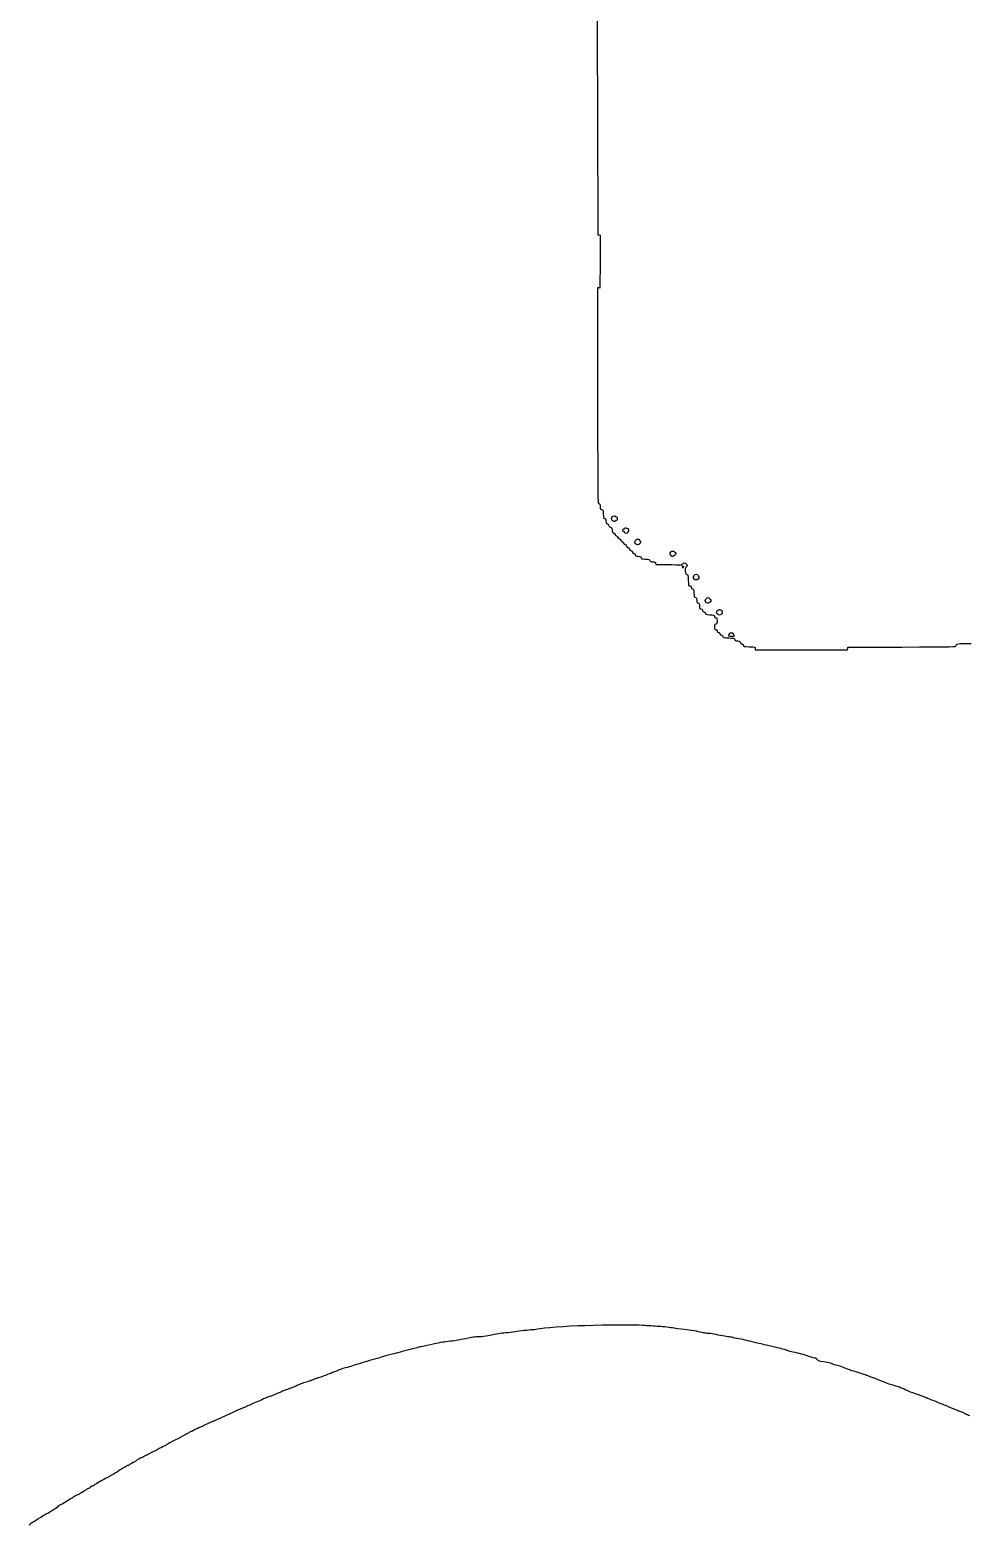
# Model space of a CAD drawing. Extents: x 30 to 1654, y 24 to 1228.
# Drawn here: x 922 to 1186.6, y 212.3 to 634 of the extents above; entities that cross this region are included whole.
import ezdxf

# ---------------------------------------------------------------- set-up
doc = ezdxf.new("R2010")
doc.units = 0
doc.layers.add('Image', color=7, linetype='CONTINUOUS')

msp = doc.modelspace()

# ---------------------------------------------------------------- linework, layer by layer
at = {"layer": 'Image', "color": 7}
for points in [[(1082.0773, 609.68029), (1082.1583, 576.2403), (1082.5199, 576.189), (1082.8815, 576.1377), (1082.8395, 568.66903), (1082.7975, 561.20037), (1082.4371, 561.25047), (1082.0767, 561.30057), (1082.1167, 530.85045)], [(1086.2804, 495.59936), (1086.28, 495.59936)], [(1089.7605, 492.24), (1089.76, 492.24003)], [(1092.8405, 489.0394), (1092.84, 489.03936)], [(1102.8804, 485.68006), (1102.88, 485.68003)], [(1098.4914, 483.60032), (1098.5918, 483.20032), (1101.7545, 483.20032)], [(1109.3205, 479.1194), (1109.32, 479.11936)], [(1126.557, 459.59469), (1126.557, 459.20029), (1139.5859, 459.20029), (1152.6148, 459.20029), (1152.6658, 459.56029), (1152.7168, 459.92029), (1167.9568, 459.96109)]]:
    msp.add_lwpolyline(points, dxfattribs=at)
for points in [[(1106.4, 482.48003)], [(1112.68, 472.55933)], [(1116.16, 469.12)], [(1119.24, 462.98596)]]:
    msp.add_lwpolyline(points, close=True, dxfattribs=at)
for points in [[(1081.9573, 643.14531), (1081.9793, 643.13151), (1082.0323, 628.07229), (1082.0773, 609.68029)], [(1082.1167, 530.85045), (1082.1567, 500.52046), (1082.1587, 500.40032), (1082.4771, 500.40032)], [(1082.4771, 500.40032), (1082.7503, 500.40032), (1082.8042, 500.27753), (1082.8455, 499.56032)], [(1082.8455, 499.56032), (1082.8895, 498.79317), (1082.9275, 498.72032), (1083.2788, 498.72032)], [(1083.2788, 498.72032), (1083.6482, 498.72032), (1083.6655, 498.67042), (1083.7104, 497.48032)], [(1083.7104, 497.48032), (1083.7524, 496.36256), (1083.7884, 496.24032), (1084.0771, 496.24032)], [(1084.0771, 496.24032), (1084.3438, 496.24032), (1084.4105, 496.10699), (1084.4771, 495.44032)], [(1084.4771, 495.44032), (1084.5421, 494.78754), (1084.6112, 494.64483), (1084.8508, 494.66483)], [(1084.8508, 494.66483), (1085.0426, 494.68083), (1085.2008, 494.52811), (1085.3065, 494.22483)], [(1085.3065, 494.22483), (1085.4045, 493.94479), (1085.5825, 493.76032), (1085.7557, 493.76032)], [(1085.7557, 493.76032), (1086.0951, 493.76032), (1086.2371, 493.45298), (1086.2371, 492.71836)], [(1086.28, 495.59936), (1086.0129, 495.9028), (1086.0267, 496.44953), (1086.309, 496.73146)], [(1087.2004, 495.52006), (1087.2004, 495.27974), (1086.5094, 495.33932), (1086.2804, 495.59936)], [(1086.309, 496.73146), (1086.5698, 496.99223), (1087.2004, 497.04075), (1087.2004, 496.80006)], [(1087.2004, 496.80006), (1087.2004, 496.71206), (1087.3084, 496.64006), (1087.4404, 496.64006)], [(1087.4404, 495.68006), (1087.3084, 495.68006), (1087.2004, 495.60806), (1087.2004, 495.52006)], [(1087.4404, 496.64006), (1087.6004, 496.64006), (1087.6804, 496.48006), (1087.6804, 496.16006)], [(1087.6804, 496.16006), (1087.6804, 495.84006), (1087.6004, 495.68006), (1087.4404, 495.68006)], [(1089.52, 493.28003), (1089.652, 493.28003), (1089.76, 493.35203), (1089.76, 493.44003)], [(1089.76, 493.44003), (1089.76, 493.68075), (1090.3907, 493.63223), (1090.6515, 493.37143)], [(1086.2371, 492.71836), (1086.2371, 492.28777), (1086.3061, 492.17254), (1086.5906, 492.13145)], [(1086.5906, 492.13145), (1086.8137, 492.09915), (1086.9787, 491.93284), (1087.0382, 491.68032)], [(1087.0382, 491.68032), (1087.0982, 491.42661), (1087.244, 491.28015), (1087.4377, 491.27986)], [(1087.4377, 491.27986), (1087.631, 491.27956), (1087.7777, 491.13292), (1087.8377, 490.87986)], [(1087.8377, 490.87986), (1087.8977, 490.62679), (1088.0443, 490.48015), (1088.2377, 490.47986)], [(1088.2377, 490.47986), (1088.431, 490.47956), (1088.5777, 490.33292), (1088.6377, 490.07986)], [(1088.6377, 490.07986), (1088.6977, 489.82679), (1088.8443, 489.68015), (1089.0377, 489.67986)], [(1089.0377, 489.67986), (1089.231, 489.67956), (1089.3777, 489.53292), (1089.4377, 489.27986)], [(1089.28, 492.88003), (1089.28, 493.12892), (1089.371, 493.28003), (1089.52, 493.28003)], [(1089.52, 492.48003), (1089.3707, 492.48003), (1089.28, 492.63114), (1089.28, 492.88003)], [(1089.4377, 489.27986), (1089.4977, 489.02679), (1089.6443, 488.88015), (1089.8377, 488.87986)], [(1089.76, 492.24003), (1089.76, 492.37203), (1089.652, 492.48003), (1089.52, 492.48003)], [(1090.1605, 492), (1089.9116, 492), (1089.7605, 492.0907), (1089.7605, 492.24)], [(1090.5605, 492.24), (1090.5605, 492.09067), (1090.4094, 492), (1090.1605, 492)], [(1090.7205, 492.48), (1090.6325, 492.48), (1090.5605, 492.372), (1090.5605, 492.24)], [(1090.6515, 493.37143), (1090.9122, 493.11065), (1090.9607, 492.48), (1090.7205, 492.48)], [(1092.84, 489.03936), (1092.6012, 489.31062), (1092.5735, 489.92003), (1092.8, 489.92003)], [(1092.8, 489.92003), (1092.888, 489.92003), (1092.96, 490.02803), (1092.96, 490.16003)], [(1092.96, 490.16003), (1092.96, 490.32003), (1093.12, 490.40003), (1093.44, 490.40003)], [(1093.44, 490.40003), (1093.76, 490.40003), (1093.92, 490.32003), (1093.92, 490.16003)], [(1093.92, 490.16003), (1093.92, 490.02803), (1093.992, 489.92003), (1094.08, 489.92003)], [(1094.08, 489.92003), (1094.3207, 489.92003), (1094.2722, 489.28938), (1094.012, 489.0286)], [(1089.8377, 488.87986), (1090.0313, 488.87956), (1090.1772, 488.7333), (1090.2366, 488.47986)], [(1090.2366, 488.47986), (1090.2946, 488.23208), (1090.4608, 488.06139), (1090.6738, 488.03048)], [(1090.6738, 488.03048), (1090.8852, 487.99978), (1091.0366, 487.84586), (1091.0673, 487.63048)], [(1091.0673, 487.63048), (1091.0983, 487.41424), (1091.2491, 487.26152), (1091.4621, 487.23116)], [(1091.4621, 487.23116), (1091.6688, 487.20166), (1091.8452, 487.02986), (1091.9023, 486.80226)], [(1091.9023, 486.80226), (1091.9613, 486.56831), (1092.1358, 486.40289), (1092.3574, 486.37141)], [(1092.3574, 486.37141), (1092.5855, 486.33901), (1092.7354, 486.19165), (1092.7672, 485.96868)], [(1092.7672, 485.96868), (1092.8092, 485.67207), (1092.9346, 485.60946), (1093.5672, 485.56868)], [(1094.012, 489.0286), (1093.7216, 488.73823), (1093.1006, 488.74393), (1092.8405, 489.0394)], [(1093.5672, 485.56868), (1094.2008, 485.52778), (1094.3249, 485.46555), (1094.3674, 485.16712)], [(1094.3674, 485.16712), (1094.4134, 484.84549), (1094.5204, 484.80974), (1095.5674, 484.76712)], [(1102.72, 485.92003), (1102.4793, 485.92003), (1102.5278, 486.55068), (1102.789, 486.81146)], [(1102.88, 485.68003), (1102.88, 485.81203), (1102.808, 485.92003), (1102.72, 485.92003)], [(1102.789, 486.81146), (1103.0498, 487.07223), (1103.6804, 487.12075), (1103.6804, 486.88006)], [(1103.8404, 485.76006), (1103.4642, 485.38382), (1102.8804, 485.33517), (1102.8804, 485.68006)], [(1103.6804, 486.88006), (1103.6804, 486.79206), (1103.7884, 486.72006), (1103.9204, 486.72006)], [(1103.9204, 486.72006), (1104.2653, 486.72006), (1104.2167, 486.1363), (1103.8404, 485.76006)], [(1095.5674, 484.76712), (1096.5831, 484.72582), (1096.7355, 484.67832), (1096.8751, 484.36032)], [(1096.8751, 484.36032), (1097.0032, 484.06835), (1097.1613, 484.00032), (1097.712, 484.00032)], [(1097.712, 484.00032), (1098.3029, 484.00032), (1098.4041, 483.94842), (1098.4914, 483.60032)], [(1101.7545, 483.20032), (1103.4939, 483.20032), (1105.1533, 483.15312), (1105.442, 483.09534)], [(1105.442, 483.09534), (1105.8191, 483.01994), (1105.9347, 483.04244), (1105.8526, 483.17534)], [(1105.8526, 483.17534), (1105.7846, 483.2851), (1105.8396, 483.36032), (1105.9877, 483.36032)], [(1106.16, 482.72003), (1105.9102, 482.72003), (1105.8426, 482.5308), (1106.0267, 482.3467)], [(1105.9877, 483.36032), (1106.1249, 483.36032), (1106.2371, 483.43232), (1106.2371, 483.52032)], [(1106.0267, 482.3467), (1106.2108, 482.1626), (1106.4, 482.23018), (1106.4, 482.48003)], [(1106.4, 482.48003), (1106.4, 482.61203), (1106.292, 482.72003), (1106.16, 482.72003)], [(1106.2371, 483.52032), (1106.2371, 483.76104), (1106.8678, 483.71252), (1107.1286, 483.45172)], [(1107.0416, 482.40424), (1106.776, 482.17392), (1106.7414, 482.0015), (1106.8229, 481.31381)], [(1106.8229, 481.31381), (1106.9029, 480.64133), (1106.9795, 480.48842), (1107.2583, 480.44863)], [(1107.1286, 483.45172), (1107.4472, 483.13304), (1107.4135, 482.72675), (1107.0416, 482.40424)], [(1107.2583, 480.44863), (1107.5711, 480.40403), (1107.6031, 480.27798), (1107.677, 478.80029)], [(1107.677, 478.80029), (1107.75, 477.34732), (1107.7857, 477.20029), (1108.0694, 477.20029)], [(1108.0694, 477.20029), (1108.2708, 477.20029), (1108.4152, 477.05819), (1108.4759, 476.80029)], [(1108.4759, 476.80029), (1108.5349, 476.55085), (1108.7006, 476.38138), (1108.9168, 476.35005)], [(1109.32, 479.11936), (1109.0812, 479.39062), (1109.0535, 480.00003), (1109.28, 480.00003)], [(1109.28, 480.00003), (1109.368, 480.00003), (1109.44, 480.10803), (1109.44, 480.24003)], [(1110.492, 479.1086), (1110.2016, 478.81823), (1109.5806, 478.82393), (1109.3205, 479.1194)], [(1109.44, 480.24003), (1109.44, 480.40003), (1109.6, 480.48003), (1109.92, 480.48003)], [(1109.92, 480.48003), (1110.24, 480.48003), (1110.4, 480.40003), (1110.4, 480.24003)], [(1110.4, 480.24003), (1110.4, 480.10803), (1110.472, 480.00003), (1110.56, 480.00003)], [(1110.56, 480.00003), (1110.8007, 480.00003), (1110.7522, 479.36938), (1110.492, 479.1086)], [(1108.9168, 476.35005), (1109.2303, 476.30465), (1109.2679, 476.18983), (1109.3102, 475.15005)], [(1109.3102, 475.15005), (1109.3522, 474.12256), (1109.3912, 474.00029), (1109.677, 474.00029)], [(1109.677, 474.00029), (1109.9437, 474.00029), (1110.0104, 473.86696), (1110.077, 473.20029)], [(1110.077, 473.20029), (1110.145, 472.52169), (1110.2117, 472.39253), (1110.517, 472.34916)], [(1110.517, 472.34916), (1110.8348, 472.30406), (1110.877, 472.20544), (1110.877, 471.50916)], [(1112.68, 472.55936), (1112.4412, 472.83062), (1112.4135, 473.44003), (1112.64, 473.44003)], [(1112.64, 473.44003), (1112.728, 473.44003), (1112.8, 473.54803), (1112.8, 473.68003)], [(1113.6, 472.48003), (1113.6, 472.23971), (1112.909, 472.2993), (1112.68, 472.55933)], [(1112.8, 473.68003), (1112.8, 473.82936), (1112.9511, 473.92003), (1113.2, 473.92003)], [(1113.2, 473.92003), (1113.4489, 473.92003), (1113.6, 473.82933), (1113.6, 473.68003)], [(1113.6, 473.68003), (1113.6, 473.54803), (1113.708, 473.44003), (1113.84, 473.44003)], [(1113.84, 472.64003), (1113.708, 472.64003), (1113.6, 472.56803), (1113.6, 472.48003)], [(1113.84, 473.44003), (1113.9894, 473.44003), (1114.08, 473.28892), (1114.08, 473.04003)], [(1114.08, 473.04003), (1114.08, 472.79114), (1113.989, 472.64003), (1113.84, 472.64003)], [(1110.877, 471.50916), (1110.877, 470.77437), (1110.904, 470.72029), (1111.277, 470.72029)], [(1111.277, 470.72029), (1111.5617, 470.72029), (1111.677, 470.63369), (1111.677, 470.41988)], [(1111.677, 470.41988), (1111.677, 470.09057), (1112.0465, 469.70312), (1112.2073, 469.86387)], [(1112.2073, 469.86387), (1112.2623, 469.91927), (1112.3791, 469.77787), (1112.4659, 469.54962)], [(1112.4659, 469.54962), (1112.6131, 469.16248), (1112.7016, 469.13141), (1113.7836, 469.08743)], [(1113.7836, 469.08743), (1114.8722, 469.04323), (1114.9494, 469.01563), (1115.038, 468.64029)], [(1115.038, 468.64029), (1115.099, 468.38244), (1115.2433, 468.24029), (1115.4447, 468.24029)], [(1115.4447, 468.24029), (1115.7087, 468.24029), (1115.7645, 468.11024), (1115.8054, 467.39952)], [(1115.68, 469.76003), (1115.68, 470.08003), (1115.76, 470.24003), (1115.92, 470.24003)], [(1115.92, 469.28003), (1115.76, 469.28003), (1115.68, 469.44003), (1115.68, 469.76003)], [(1115.92, 470.24003), (1116.052, 470.24003), (1116.16, 470.31203), (1116.16, 470.40003)], [(1116.16, 469.12003), (1116.16, 469.20803), (1116.052, 469.28003), (1115.92, 469.28003)], [(1116.16, 470.40003), (1116.16, 470.64075), (1116.7907, 470.59223), (1117.0515, 470.33143)], [(1116.4915, 468.96), (1116.3092, 468.96), (1116.16, 469.032), (1116.16, 469.12)], [(1117.0515, 470.33143), (1117.5411, 469.84178), (1117.181, 468.96), (1116.4915, 468.96)], [(1115.4362, 466.39997), (1115.0636, 466.25832), (1115.0239, 466.16782), (1115.0678, 465.56074)], [(1115.0678, 465.56074), (1115.1078, 465.00336), (1115.1749, 464.88029), (1115.437, 464.88029)], [(1115.8054, 467.39952), (1115.8504, 466.62062), (1115.8234, 466.54706), (1115.4362, 466.39997)], [(1115.437, 464.88029), (1115.6471, 464.88029), (1115.7746, 464.75658), (1115.8082, 464.52029)], [(1115.8082, 464.52029), (1115.8362, 464.32229), (1115.9263, 464.15129), (1116.0082, 464.14029)], [(1116.0082, 464.14029), (1116.0902, 464.12929), (1116.247, 464.11129), (1116.357, 464.10029)], [(1116.357, 464.10029), (1116.467, 464.08929), (1116.58, 463.91829), (1116.6082, 463.72029)], [(1119.36, 463.76003), (1119.36, 463.92003), (1119.52, 464.00003), (1119.84, 464.00003)], [(1119.84, 464.00003), (1120.16, 464.00003), (1120.32, 463.92003), (1120.32, 463.76003)], [(1116.6082, 463.72029), (1116.6542, 463.39433), (1116.813, 463.2859), (1117.1605, 463.34251)], [(1117.1605, 463.34251), (1117.2285, 463.35361), (1117.3517, 463.18475), (1117.4343, 462.96733)], [(1117.4343, 462.96733), (1117.5782, 462.58905), (1117.6518, 462.57005), (1119.144, 462.52616)], [(1119.24, 462.986), (1119.0026, 463.0818), (1118.9697, 463.52003), (1119.2, 463.52003)], [(1119.144, 462.52616), (1120.6582, 462.48166), (1120.7061, 462.46866), (1120.8012, 462.08029)], [(1119.2, 463.52003), (1119.288, 463.52003), (1119.36, 463.62803), (1119.36, 463.76003)], [(1120.04, 462.89266), (1119.71, 462.89966), (1119.35, 462.94156), (1119.24, 462.98596)], [(1120.64, 463.20003), (1120.64, 462.93467), (1120.5376, 462.88219), (1120.04, 462.89266)], [(1120.32, 463.76003), (1120.32, 463.62803), (1120.392, 463.52003), (1120.48, 463.52003)], [(1120.48, 463.52003), (1120.568, 463.52003), (1120.64, 463.37603), (1120.64, 463.20003)], [(1120.8012, 462.08029), (1120.8682, 461.80557), (1120.9959, 461.69167), (1121.2081, 461.71662)], [(1121.2081, 461.71662), (1121.8553, 461.79272), (1122.3768, 461.58446), (1122.4273, 461.22972)], [(1122.4273, 461.22972), (1122.4583, 461.01229), (1122.6093, 460.86146), (1122.8272, 460.83045)], [(1122.8272, 460.83045), (1123.0453, 460.79945), (1123.1961, 460.6486), (1123.2272, 460.43045)], [(1123.2272, 460.43045), (1123.2742, 460.09976), (1123.3682, 460.07776), (1124.917, 460.03469)], [(1124.917, 460.03469), (1126.5412, 459.98949), (1126.557, 459.98529), (1126.557, 459.59469)], [(1167.9568, 459.96109), (1182.972, 460.00129), (1183.1968, 460.00649), (1183.1968, 460.31546)], [(1183.1968, 460.31546), (1183.1968, 460.89624), (1183.6955, 460.97135), (1187.4763, 460.9601)], [(1051.3048, 265.74296), (1050.5282, 265.57669), (1049.4122, 265.43636), (1048.8248, 265.43111)], [(1056.226, 266.49933), (1054.7481, 266.42383), (1053.8157, 266.28051), (1051.3048, 265.74296)], [(1058.7969, 266.79297), (1058.1809, 266.67224), (1057.024, 266.5401), (1056.226, 266.49933)], [(1063.644, 267.36219), (1062.8305, 267.36419), (1060.0435, 267.03728), (1058.7969, 266.79297)], [(1065.164, 267.58719), (1064.618, 267.46259), (1063.934, 267.36134), (1063.644, 267.36219)], [(1078.5569, 268.55494), (1073.3276, 268.40197), (1066.6064, 267.91631), (1065.164, 267.58719)], [(1094.8769, 268.62804), (1092.8093, 268.77239), (1084.7572, 268.73633), (1078.5569, 268.55494)], [(1099.4369, 268.32841), (1098.2049, 268.40411), (1096.1529, 268.53895), (1094.8769, 268.62804)], [(1103.7569, 267.85018), (1102.6129, 268.0375), (1100.6689, 268.25271), (1099.4369, 268.32841)], [(1107.2769, 267.36603), (1106.4849, 267.44503), (1104.9009, 267.66286), (1103.7569, 267.85018)], [(1111.9121, 266.5625), (1111.3088, 266.79187), (1108.9712, 267.19711), (1107.2769, 267.36603)], [(1113.1345, 266.40066), (1112.6963, 266.40066), (1112.1462, 266.47346), (1111.9121, 266.5625)], [(1114.924, 266.16946), (1114.378, 266.29662), (1113.5726, 266.40066), (1113.1345, 266.40066)], [(1119.0053, 265.44066), (1118.5249, 265.44066), (1116.5046, 265.80144), (1114.924, 266.16946)], [(1029.9025, 261.9849), (1029.1624, 261.85306), (1027.8729, 261.53629), (1027.0369, 261.28096)], [(1031.3425, 262.37326), (1031.2905, 262.29146), (1030.6426, 262.11674), (1029.9025, 261.9849)], [(1032.3169, 262.63326), (1031.8329, 262.57206), (1031.3944, 262.45502), (1031.3425, 262.37326)], [(1034.0769, 262.96274), (1033.5929, 262.84277), (1032.8009, 262.6945), (1032.3169, 262.63326)], [(1039.3569, 264.00576), (1038.1244, 263.88489), (1036.513, 263.56657), (1034.0769, 262.96274)], [(1041.7569, 264.31554), (1041.1849, 264.21854), (1040.1049, 264.07911), (1039.3569, 264.00576)], [(1043.6769, 264.63903), (1043.1929, 264.55813), (1042.3289, 264.41257), (1041.7569, 264.31554)], [(1047.0369, 265.27807), (1044.9949, 264.87106), (1044.4852, 264.77413), (1043.6769, 264.63903)], [(1048.8248, 265.43111), (1048.2375, 265.42611), (1047.4329, 265.35701), (1047.0369, 265.27807)], [(1120.3221, 265.19551), (1119.8409, 265.33034), (1119.2483, 265.44066), (1119.0053, 265.44066)], [(1122.6068, 264.7223), (1121.8314, 264.84773), (1120.8032, 265.06067), (1120.3221, 265.19551)], [(1124.5268, 264.32628), (1124.2462, 264.41868), (1123.3822, 264.59687), (1122.6068, 264.7223)], [(1126.7969, 263.75081), (1125.8289, 263.97494), (1124.8074, 264.2339), (1124.5268, 264.32628)], [(1130.5569, 262.87484), (1129.4569, 263.1325), (1127.7649, 263.52669), (1126.7969, 263.75081)], [(1133.3569, 262.22863), (1132.9169, 262.32643), (1131.6569, 262.61718), (1130.5569, 262.87484)], [(1135.3569, 261.64589), (1134.6969, 261.86864), (1133.7969, 262.13087), (1133.3569, 262.22863)], [(1137.1969, 261.10722), (1136.8449, 261.18072), (1136.0169, 261.42314), (1135.3569, 261.64589)], [(1014.4769, 257.71024), (1013.0251, 257.2171), (1012.234, 256.97902), (1010.3169, 256.45829)], [(1017.0369, 258.5013), (1016.5089, 258.36513), (1015.3569, 258.00916), (1014.4769, 257.71024)], [(1021.7354, 259.87947), (1020.9119, 259.56572), (1019.0755, 259.02704), (1017.0369, 258.5013)], [(1025.0369, 260.71965), (1023.2079, 260.34972), (1022.4904, 260.16712), (1021.7354, 259.87947)], [(1027.0369, 261.28096), (1026.2009, 261.02564), (1025.3009, 260.77305), (1025.0369, 260.71965)], [(1141.7213, 259.91393), (1140.2433, 260.41124), (1139.1552, 260.6982), (1137.1969, 261.10722)], [(1143.5897, 259.36066), (1143.4665, 259.36066), (1142.6257, 259.60963), (1141.7213, 259.91393)], [(1144.1553, 258.92635), (1143.9674, 259.16522), (1143.7129, 259.36066), (1143.5897, 259.36066)], [(1145.8313, 258.37505), (1144.6397, 258.47952), (1144.4604, 258.53851), (1144.1553, 258.92635)], [(1147.7812, 257.98295), (1147.4426, 258.13426), (1146.5651, 258.31071), (1145.8313, 258.37505)], [(1150.4677, 257.1071), (1149.3637, 257.39041), (1148.4153, 257.69964), (1147.7812, 257.98295)], [(1001.2769, 253.03707), (1001.2329, 253.02807), (1000.8729, 252.92655), (1000.4769, 252.81236)], [(1002.1373, 253.4074), (1001.7081, 253.21311), (1001.3209, 253.04646), (1001.2769, 253.03707)], [(1003.1313, 253.76065), (1003.0138, 253.76065), (1002.5664, 253.60169), (1002.1373, 253.4074)], [(1005.3569, 254.55223), (1004.5864, 254.20847), (1003.3273, 253.76065), (1003.1313, 253.76065)], [(1006.8769, 255.11714), (1006.2169, 254.88496), (1005.5329, 254.63075), (1005.3569, 254.55223)], [(1008.8769, 255.91187), (1008.4369, 255.70695), (1007.5369, 255.34932), (1006.8769, 255.11714)], [(1010.3169, 256.45829), (1009.9649, 256.36269), (1009.3169, 256.11679), (1008.8769, 255.91187)], [(1152.1477, 256.48519), (1151.5706, 256.73821), (1150.8146, 257.01806), (1150.4677, 257.1071)], [(1154.3969, 255.69719), (1153.7369, 255.87757), (1152.7248, 256.23217), (1152.1477, 256.48519)], [(1158.3169, 254.40424), (1157.5794, 254.74481), (1156.1184, 255.2267), (1154.3969, 255.69719)], [(1159.5169, 253.94802), (1159.2089, 254.03642), (1158.6689, 254.2417), (1158.3169, 254.40424)], [(1161.7569, 253.08774), (1160.8329, 253.47252), (1159.8249, 253.85965), (1159.5169, 253.94802)], [(1164.3969, 252.10254), (1163.8689, 252.25962), (1162.6809, 252.70296), (1161.7569, 253.08774)], [(992.79695, 249.83531), (991.15654, 249.14199), (990.8713, 249.02926), (989.59695, 248.57068)], [(995.87722, 251.04154), (995.3412, 250.87484), (994.18824, 250.42334), (992.79695, 249.83531)], [(997.07722, 251.52681), (996.65936, 251.33522), (996.11936, 251.11685), (995.87722, 251.04154)], [(1000.4769, 252.81236), (999.06839, 252.40617), (998.65022, 252.24804), (997.07722, 251.52681)], [(1167.9169, 250.92467), (1166.9997, 251.31241), (1166.574, 251.45487), (1164.3969, 252.10254)], [(1169.8369, 250.06712), (1169.3089, 250.31556), (1168.4449, 250.70146), (1167.9169, 250.92467)], [(1172.5932, 249.03538), (1171.6053, 249.3544), (1170.3649, 249.81868), (1169.8369, 250.06712)], [(1175.1924, 248.068), (1174.7508, 248.28104), (1173.5812, 248.71636), (1172.5932, 249.03538)], [(980.58067, 244.7128), (979.51162, 244.2245), (978.34895, 243.6944), (977.99695, 243.5348)], [(982.77122, 245.6006), (982.63546, 245.6006), (981.64971, 245.2011), (980.58067, 244.7128)], [(983.10478, 245.7409), (983.05708, 245.6639), (982.90699, 245.6006), (982.77122, 245.6006)], [(984.11423, 246.251), (983.60673, 246.0476), (983.15248, 245.8181), (983.10478, 245.7409)], [(985.11695, 246.7116), (985.07295, 246.6616), (984.62173, 246.4544), (984.11423, 246.251)], [(985.83695, 247.0099), (985.48495, 246.8957), (985.16095, 246.7615), (985.11695, 246.7116)], [(987.43695, 247.67812), (986.90895, 247.42472), (986.18895, 247.124), (985.83695, 247.0099)], [(989.59695, 248.57068), (988.93695, 248.33317), (987.96495, 247.93152), (987.43695, 247.67812)], [(1176.1456, 247.68066), (1176.0626, 247.68066), (1175.634, 247.85496), (1175.1924, 248.068)], [(1178.9569, 246.5621), (1177.4668, 247.21077), (1176.2858, 247.68066), (1176.1456, 247.68066)], [(1181.4369, 245.5255), (1180.4249, 245.9424), (1179.3089, 246.4089), (1178.9569, 246.5621)], [(1183.7569, 244.5624), (1183.4929, 244.6752), (1182.4489, 245.1085), (1181.4369, 245.5255)], [(971.45487, 240.5606), (970.27641, 239.9886), (969.23549, 239.5206), (969.1417, 239.5206)], [(973.69981, 241.6006), (973.64351, 241.6006), (972.63332, 241.1326), (971.45487, 240.5606)], [(975.57954, 242.4226), (974.60196, 241.9705), (973.75608, 241.6006), (973.69981, 241.6006)], [(977.99695, 243.5348), (977.64495, 243.3752), (976.55712, 242.8747), (975.57954, 242.4226)], [(1184.8769, 244.1459), (1184.5249, 244.2623), (1184.0209, 244.4497), (1183.7569, 244.5624)], [(1185.7695, 243.7275), (1185.6306, 243.8413), (1185.2289, 244.0296), (1184.8769, 244.1459)], [(1186.1248, 243.5206), (1186.0688, 243.5206), (1185.9085, 243.6136), (1185.7695, 243.7275)], [(1187.1019, 243.1206), (1186.621, 243.3406), (1186.1812, 243.5206), (1186.1248, 243.5206)], [(962.87695, 236.2348), (961.86495, 235.7221), (960.92895, 235.2133), (960.79695, 235.104)], [(967.04955, 238.5033), (966.75195, 238.2472), (965.41942, 237.5227), (962.87695, 236.2348)], [(967.54722, 238.7206), (967.41243, 238.7206), (967.18848, 238.6226), (967.04955, 238.5033)], [(968.38173, 239.1206), (968.05754, 238.9006), (967.68201, 238.7206), (967.54722, 238.7206)], [(969.1417, 239.5206), (969.0479, 239.5206), (968.70592, 239.3406), (968.38173, 239.1206)], [(957.2061, 233.2141), (955.36313, 232.284), (953.78273, 231.4504), (953.6941, 231.3618)], [(960.79695, 235.104), (960.66495, 234.9948), (959.04907, 234.1443), (957.2061, 233.2141)], [(948.26531, 228.3465), (947.70891, 228.0726), (947.12175, 227.7027), (946.96051, 227.5246)], [(949.27695, 228.9826), (949.27695, 228.9066), (948.82171, 228.6205), (948.26531, 228.3465)], [(949.58751, 229.1206), (949.4167, 229.1206), (949.27695, 229.0586), (949.27695, 228.9826)], [(949.99218, 229.2729), (949.94038, 229.1889), (949.75832, 229.1206), (949.58751, 229.1206)], [(951.1109, 229.9296), (950.54736, 229.6522), (950.04394, 229.3567), (949.99218, 229.2729)], [(952.22122, 230.6573), (952.17412, 230.5345), (951.67445, 230.207), (951.1109, 229.9296)], [(952.63193, 230.8806), (952.45317, 230.8806), (952.26835, 230.7802), (952.22122, 230.6573)], [(952.95695, 231.0406), (952.95695, 230.9526), (952.81069, 230.8806), (952.63193, 230.8806)], [(953.24495, 231.2006), (953.08655, 231.2006), (952.95695, 231.1286), (952.95695, 231.0406)], [(953.6941, 231.3618), (953.6055, 231.2728), (953.40335, 231.2006), (953.24495, 231.2006)], [(940.15695, 223.6006), (940.0474, 223.4686), (939.85558, 223.3606), (939.73067, 223.3606)], [(940.55318, 223.8406), (940.4448, 223.8406), (940.2665, 223.7326), (940.15695, 223.6006)], [(941.18183, 224.2406), (940.94445, 224.0206), (940.66155, 223.8406), (940.55318, 223.8406)], [(941.76838, 224.6406), (941.68318, 224.6406), (941.41922, 224.4606), (941.18183, 224.2406)], [(942.52013, 225.0112), (942.19188, 224.8074), (941.85359, 224.6406), (941.76838, 224.6406)], [(944.47013, 226.073), (943.72588, 225.6929), (942.84838, 225.2151), (942.52013, 225.0112)], [(946.04156, 226.9824), (945.92152, 226.8623), (945.21438, 226.4531), (944.47013, 226.073)], [(946.46358, 227.2006), (946.35151, 227.2006), (946.1616, 227.1026), (946.04156, 226.9824)], [(946.96051, 227.5246), (946.79928, 227.3464), (946.57566, 227.2006), (946.46358, 227.2006)], [(933.20726, 219.5494), (932.75598, 219.1516), (930.89923, 218.0806), (930.66069, 218.0806)], [(933.69709, 219.8406), (933.60939, 219.8406), (933.38894, 219.7096), (933.20726, 219.5494)], [(934.17137, 220.1339), (933.99825, 219.9726), (933.78483, 219.8406), (933.69709, 219.8406)], [(935.23927, 220.7148), (934.82505, 220.5566), (934.34449, 220.2952), (934.17137, 220.1339)], [(936.17427, 221.2215), (936.07425, 221.101), (935.6535, 220.8729), (935.23927, 220.7148)], [(936.51345, 221.4406), (936.42695, 221.4406), (936.2743, 221.3416), (936.17427, 221.2215)], [(937.14613, 221.8406), (936.88468, 221.6206), (936.59997, 221.4406), (936.51345, 221.4406)], [(937.84923, 222.2406), (937.72398, 222.2406), (937.40759, 222.0606), (937.14613, 221.8406)], [(938.07695, 222.3833), (938.07695, 222.3043), (937.97448, 222.2406), (937.84923, 222.2406)], [(938.44014, 222.6171), (938.24038, 222.5671), (938.07695, 222.4618), (938.07695, 222.3833)], [(939.15345, 223.0344), (938.96088, 222.855), (938.63989, 222.6672), (938.44014, 222.6171)], [(939.73067, 223.3606), (939.60577, 223.3606), (939.34602, 223.2139), (939.15345, 223.0344)], [(926.73693, 215.4818), (926.32994, 215.2938), (925.77416, 214.9737), (925.50185, 214.7703)], [(927.69693, 216.0321), (927.57592, 215.9173), (927.14392, 215.6697), (926.73693, 215.4818)], [(928.67239, 216.6096), (928.2569, 216.4067), (927.81794, 216.1468), (927.69693, 216.0321)], [(929.9476, 217.5296), (929.66173, 217.2265), (929.08788, 216.8125), (928.67239, 216.6096)], [(930.66069, 218.0806), (930.55436, 218.0806), (930.23347, 217.8327), (929.9476, 217.5296)], [(922.15042, 212.6334), (921.99473, 212.4614), (921.81472, 212.3206), (921.75039, 212.3206)], [(923.25522, 213.3707), (922.80326, 213.1372), (922.30611, 212.8055), (922.15042, 212.6334)], [(924.40726, 214.0979), (924.22559, 213.9315), (923.70717, 213.6042), (923.25522, 213.3707)], [(924.87216, 214.4006), (924.79816, 214.4006), (924.58894, 214.2644), (924.40726, 214.0979)], [(925.50185, 214.7703), (925.22954, 214.567), (924.94618, 214.4006), (924.87216, 214.4006)]]:
    msp.add_open_spline(points, degree=3, dxfattribs=at)

doc.saveas('drawing.dxf')
